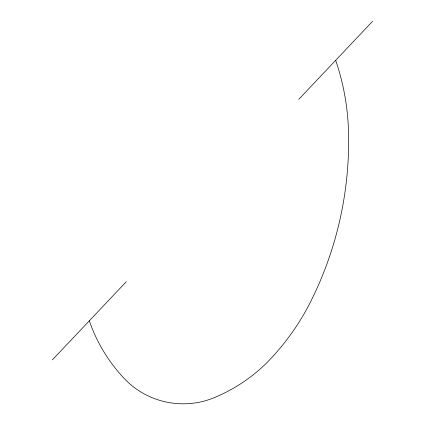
<?xml version="1.0" encoding="UTF-8"?>
<svg xmlns="http://www.w3.org/2000/svg" width="425" height="425" viewBox="0 0 425 425"><rect width="100%" height="100%" fill="white"/><g stroke="black" fill="none" stroke-linecap="round" stroke-linejoin="round"><path stroke-width="0.64" d="M52.371 359.869L126.273 281.727M298.727 99.392L372.629 21.25M89.324 320.795A165.224 157.919 8.6 0 0 124.488 378.771A78.349 74.885 8.6 0 0 213.807 397.821A165.224 157.919 8.6 0 0 270.114 359.364A258.767 247.329 8.6 0 0 311.243 300.496A390.926 373.644 8.6 0 0 348.473 130.688A258.767 247.329 8.6 0 0 335.676 60.323"/></g></svg>
